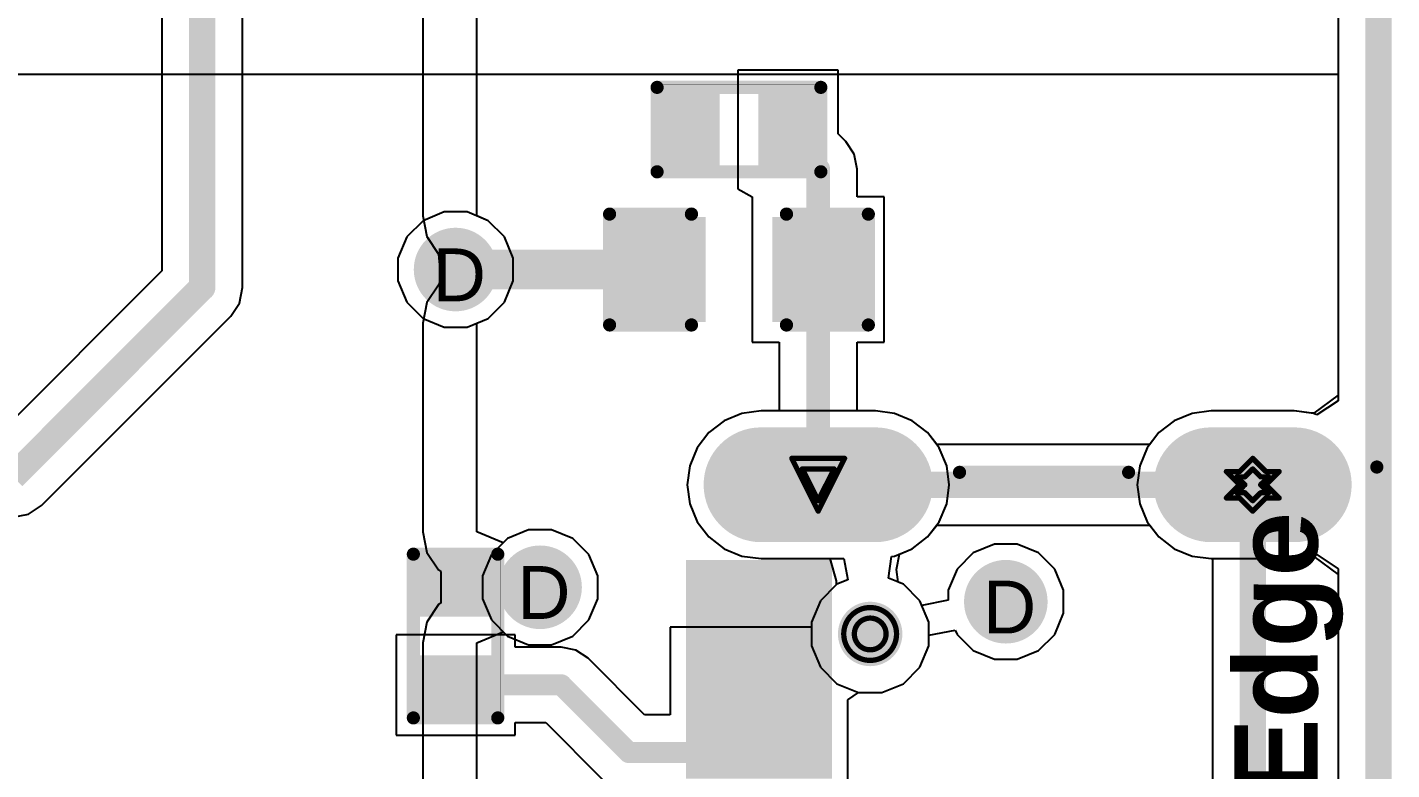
# Model space of a CAD drawing. Header units: inches. Extents: x 0 to 5401, y 0 to 5414.
# Drawn here: x 137 to 150.13, y 80.17 to 87.31 of the extents above; entities that cross this region are included whole.
import ezdxf

# ---------------------------------------------------------------- set-up
doc = ezdxf.new("R2010")
doc.units = ezdxf.units.IN
for name, color, linetype in [('Board Outline', 216, 'Continuous'), ('Bottom Layer', 5, 'Continuous'), ('Bottom Solder', 6, 'Continuous'), ('Drill Drawing', 1, 'Continuous'), ('Layer 1', 16, 'Continuous'), ('Layer 2', 76, 'Continuous'), ('Mechanical 13', 56, 'Continuous'), ('Multi-Layer', 9, 'Continuous'), ('Pad Holes', 156, 'Continuous'), ('Top Layer', 1, 'Continuous'), ('Top Overlay', 2, 'Continuous'), ('Top Paste', 8, 'Continuous'), ('Top Solder', 216, 'Continuous'), ('Via Holes', 16, 'Continuous')]:
    doc.layers.add(name, color=color, linetype=linetype)
doc.styles.add('Arial', font='', dxfattribs={"height": 0.2})
doc.styles.add('Arial_Bold', font='', dxfattribs={"height": 0.2})
doc.styles.get('Arial').set_extended_font_data('Arial')
doc.styles.get('Arial_Bold').set_extended_font_data('Arial', bold=True)

# ---------------------------------------------------------------- blocks, each defined once
blk = doc.blocks.new('R___0402_5')
at = {"layer": 'Top Layer'}
for points in [[(-0.699, -0.318), (-0.699, 0.318), (-0.241, 0.318), (-0.241, -0.318)], [(0.241, -0.318), (0.241, 0.318), (0.699, 0.318), (0.699, -0.318)]]:
    blk.add_hatch(color=1, dxfattribs=at).paths.add_polyline_path(points)
at = {"layer": 'Top Paste'}
for points in [[(-0.699, -0.318), (-0.699, 0.318), (-0.241, 0.318), (-0.241, -0.318)], [(0.241, -0.318), (0.241, 0.318), (0.699, 0.318), (0.699, -0.318)]]:
    blk.add_hatch(color=8, dxfattribs=at).paths.add_polyline_path(points)
at = {"layer": 'Top Solder'}
for points in [[(-0.754, -0.373), (-0.754, 0.373), (-0.186, 0.373), (-0.186, -0.373)], [(0.186, -0.373), (0.186, 0.373), (0.754, 0.373), (0.754, -0.373)]]:
    blk.add_hatch(color=216, dxfattribs=at).paths.add_polyline_path(points)
at = {"layer": 'Top Overlay'}
for points in [[(-0.787, 0.406, 0.127, 0.127, 0), (-0.787, -0.406, 0.127, 0.127, 0)], [(0.787, 0.406, 0.127, 0.127, 0), (-0.787, 0.406, 0.127, 0.127, 0)], [(0.787, 0.406, 0.127, 0.127, 0), (0.787, -0.406, 0.127, 0.127, 0)], [(0.787, -0.406, 0.127, 0.127, 0), (-0.787, -0.406, 0.127, 0.127, 0)], [(0.813, -0.432, 0.00323, 0.00323, 0), (-0.813, -0.432, 0.00323, 0.00323, 0)]]:
    blk.add_lwpolyline(points, format="xyseb", dxfattribs=at)
for points in [[(-0.819, 0.406, 0.0635, 0.0635, 1), (-0.756, 0.406, 0.0635, 0.0635, 1)], [(-0.819, 0.406, 0.0635, 0.0635, 1), (-0.756, 0.406, 0.0635, 0.0635, 1)], [(0.756, 0.406, 0.0635, 0.0635, 1), (0.819, 0.406, 0.0635, 0.0635, 1)], [(0.756, 0.406, 0.0635, 0.0635, 1), (0.819, 0.406, 0.0635, 0.0635, 1)], [(-0.819, -0.406, 0.0635, 0.0635, 1), (-0.756, -0.406, 0.0635, 0.0635, 1)], [(-0.819, -0.406, 0.0635, 0.0635, 1), (-0.756, -0.406, 0.0635, 0.0635, 1)], [(0.756, -0.406, 0.0635, 0.0635, 1), (0.819, -0.406, 0.0635, 0.0635, 1)], [(0.756, -0.406, 0.0635, 0.0635, 1), (0.819, -0.406, 0.0635, 0.0635, 1)], [(-0.814, -0.432, 0.00161, 0.00161, 1), (-0.812, -0.432, 0.00161, 0.00161, 1)], [(0.812, -0.432, 0.00161, 0.00161, 1), (0.814, -0.432, 0.00161, 0.00161, 1)]]:
    blk.add_lwpolyline(points, format="xyseb", close=True, dxfattribs=at)
blk = doc.blocks.new('C___0603_6')
at = {"layer": 'Top Layer'}
for points in [[(-0.381, 0.445), (-0.381, -0.445), (-1.143, -0.445), (-1.143, 0.445)], [(1.143, 0.445), (1.143, -0.445), (0.381, -0.445), (0.381, 0.445)]]:
    blk.add_hatch(color=1, dxfattribs=at).paths.add_polyline_path(points)
at = {"layer": 'Top Paste'}
for points in [[(-0.381, 0.445), (-0.381, -0.445), (-1.143, -0.445), (-1.143, 0.445)], [(1.143, 0.445), (1.143, -0.445), (0.381, -0.445), (0.381, 0.445)]]:
    blk.add_hatch(color=8, dxfattribs=at).paths.add_polyline_path(points)
at = {"layer": 'Top Solder'}
for points in [[(-0.321, 0.504), (-0.321, -0.504), (-1.203, -0.504), (-1.203, 0.504)], [(1.203, 0.504), (1.203, -0.504), (0.321, -0.504), (0.321, 0.504)]]:
    blk.add_hatch(color=216, dxfattribs=at).paths.add_polyline_path(points)
at = {"layer": 'Top Overlay'}
for points in [[(-1.245, -0.533, 0.127, 0.127, 0), (-1.245, 0.533, 0.127, 0.127, 0)], [(-1.245, 0.533, 0.127, 0.127, 0), (-0.457, 0.533, 0.127, 0.127, 0)], [(0.457, 0.533, 0.127, 0.127, 0), (1.245, 0.533, 0.127, 0.127, 0)], [(1.245, -0.533, 0.127, 0.127, 0), (1.245, 0.533, 0.127, 0.127, 0)], [(-1.245, -0.533, 0.127, 0.127, 0), (-0.457, -0.533, 0.127, 0.127, 0)], [(0.457, -0.533, 0.127, 0.127, 0), (1.245, -0.533, 0.127, 0.127, 0)]]:
    blk.add_lwpolyline(points, format="xyseb", dxfattribs=at)
for points in [[(-1.276, 0.533, 0.0635, 0.0635, 1), (-1.213, 0.533, 0.0635, 0.0635, 1)], [(-1.276, 0.533, 0.0635, 0.0635, 1), (-1.213, 0.533, 0.0635, 0.0635, 1)], [(-0.489, 0.533, 0.0635, 0.0635, 1), (-0.425, 0.533, 0.0635, 0.0635, 1)], [(0.425, 0.533, 0.0635, 0.0635, 1), (0.489, 0.533, 0.0635, 0.0635, 1)], [(1.213, 0.533, 0.0635, 0.0635, 1), (1.276, 0.533, 0.0635, 0.0635, 1)], [(1.213, 0.533, 0.0635, 0.0635, 1), (1.276, 0.533, 0.0635, 0.0635, 1)], [(-1.276, -0.533, 0.0635, 0.0635, 1), (-1.213, -0.533, 0.0635, 0.0635, 1)], [(-1.276, -0.533, 0.0635, 0.0635, 1), (-1.213, -0.533, 0.0635, 0.0635, 1)], [(-0.489, -0.533, 0.0635, 0.0635, 1), (-0.425, -0.533, 0.0635, 0.0635, 1)], [(0.425, -0.533, 0.0635, 0.0635, 1), (0.489, -0.533, 0.0635, 0.0635, 1)], [(1.213, -0.533, 0.0635, 0.0635, 1), (1.276, -0.533, 0.0635, 0.0635, 1)], [(1.213, -0.533, 0.0635, 0.0635, 1), (1.276, -0.533, 0.0635, 0.0635, 1)]]:
    blk.add_lwpolyline(points, format="xyseb", close=True, dxfattribs=at)
blk = doc.blocks.new('R___0402_154')
at = {"layer": 'Top Layer'}
for points in [[(-0.699, -0.318), (-0.699, 0.318), (-0.241, 0.318), (-0.241, -0.318)], [(0.241, -0.318), (0.241, 0.318), (0.699, 0.318), (0.699, -0.318)]]:
    blk.add_hatch(color=1, dxfattribs=at).paths.add_polyline_path(points)
at = {"layer": 'Top Paste'}
for points in [[(-0.699, -0.318), (-0.699, 0.318), (-0.241, 0.318), (-0.241, -0.318)], [(0.241, -0.318), (0.241, 0.318), (0.699, 0.318), (0.699, -0.318)]]:
    blk.add_hatch(color=8, dxfattribs=at).paths.add_polyline_path(points)
at = {"layer": 'Top Solder'}
for points in [[(-0.754, -0.373), (-0.754, 0.373), (-0.186, 0.373), (-0.186, -0.373)], [(0.186, -0.373), (0.186, 0.373), (0.754, 0.373), (0.754, -0.373)]]:
    blk.add_hatch(color=216, dxfattribs=at).paths.add_polyline_path(points)
at = {"layer": 'Top Overlay'}
for points in [[(-0.787, 0.406, 0.127, 0.127, 0), (-0.787, -0.406, 0.127, 0.127, 0)], [(-0.787, 0.406, 0.127, 0.127, 0), (0.787, 0.406, 0.127, 0.127, 0)], [(0.787, 0.406, 0.127, 0.127, 0), (0.787, -0.406, 0.127, 0.127, 0)], [(-0.787, -0.406, 0.127, 0.127, 0), (0.787, -0.406, 0.127, 0.127, 0)], [(-0.813, -0.432, 0.00323, 0.00323, 0), (0.813, -0.432, 0.00323, 0.00323, 0)]]:
    blk.add_lwpolyline(points, format="xyseb", dxfattribs=at)
for points in [[(-0.819, 0.406, 0.0635, 0.0635, 1), (-0.756, 0.406, 0.0635, 0.0635, 1)], [(-0.819, 0.406, 0.0635, 0.0635, 1), (-0.756, 0.406, 0.0635, 0.0635, 1)], [(0.756, 0.406, 0.0635, 0.0635, 1), (0.819, 0.406, 0.0635, 0.0635, 1)], [(0.756, 0.406, 0.0635, 0.0635, 1), (0.819, 0.406, 0.0635, 0.0635, 1)], [(-0.819, -0.406, 0.0635, 0.0635, 1), (-0.756, -0.406, 0.0635, 0.0635, 1)], [(-0.819, -0.406, 0.0635, 0.0635, 1), (-0.756, -0.406, 0.0635, 0.0635, 1)], [(0.756, -0.406, 0.0635, 0.0635, 1), (0.819, -0.406, 0.0635, 0.0635, 1)], [(0.756, -0.406, 0.0635, 0.0635, 1), (0.819, -0.406, 0.0635, 0.0635, 1)], [(-0.814, -0.432, 0.00161, 0.00161, 1), (-0.812, -0.432, 0.00161, 0.00161, 1)], [(0.812, -0.432, 0.00161, 0.00161, 1), (0.814, -0.432, 0.00161, 0.00161, 1)]]:
    blk.add_lwpolyline(points, format="xyseb", close=True, dxfattribs=at)
blk = doc.blocks.new('TYPE_C_31_M_12__197')
at = {"layer": 'Bottom Layer'}
h = blk.add_hatch(color=5, dxfattribs=at)
edge = h.paths.add_edge_path()
edge.add_arc((4.325, 1.255), 0.45, 180, 360)
edge.add_line((4.775, 1.255), (4.775, 2.355))
edge.add_arc((4.325, 2.355), 0.45, 0, 180)
edge.add_line((3.875, 2.355), (3.875, 1.255))
h = blk.add_hatch(color=5, dxfattribs=at)
edge = h.paths.add_edge_path()
edge.add_arc((4.325, -2.775), 0.45, 180, 360)
edge.add_line((4.775, -2.775), (4.775, -1.975))
edge.add_arc((4.325, -1.975), 0.45, 0, 180)
edge.add_line((3.875, -1.975), (3.875, -2.775))
at = {"layer": 'Bottom Solder'}
h = blk.add_hatch(color=6, dxfattribs=at)
edge = h.paths.add_edge_path()
edge.add_arc((4.325, 1.255), 0.552, 180, 360)
edge.add_line((4.877, 1.255), (4.877, 2.355))
edge.add_arc((4.325, 2.355), 0.552, 0, 180)
edge.add_line((3.773, 2.355), (3.773, 1.255))
h = blk.add_hatch(color=6, dxfattribs=at)
edge = h.paths.add_edge_path()
edge.add_arc((2.89, 1.305), 0.102, 0, 360)
h = blk.add_hatch(color=6, dxfattribs=at)
edge = h.paths.add_edge_path()
edge.add_arc((4.325, -2.775), 0.552, 180, 360)
edge.add_line((4.877, -2.775), (4.877, -1.975))
edge.add_arc((4.325, -1.975), 0.552, 0, 180)
edge.add_line((3.773, -1.975), (3.773, -2.775))
at = {"layer": 'Layer 1'}
h = blk.add_hatch(color=16, dxfattribs=at)
edge = h.paths.add_edge_path()
edge.add_arc((4.325, 1.255), 0.45, 180, 360)
edge.add_line((4.775, 1.255), (4.775, 2.355))
edge.add_arc((4.325, 2.355), 0.45, 0, 180)
edge.add_line((3.875, 2.355), (3.875, 1.255))
h = blk.add_hatch(color=16, dxfattribs=at)
edge = h.paths.add_edge_path()
edge.add_arc((4.325, -2.775), 0.45, 180, 360)
edge.add_line((4.775, -2.775), (4.775, -1.975))
edge.add_arc((4.325, -1.975), 0.45, 0, 180)
edge.add_line((3.875, -1.975), (3.875, -2.775))
at = {"layer": 'Layer 2'}
h = blk.add_hatch(color=76, dxfattribs=at)
edge = h.paths.add_edge_path()
edge.add_arc((4.325, 1.255), 0.45, 180, 360)
edge.add_line((4.775, 1.255), (4.775, 2.355))
edge.add_arc((4.325, 2.355), 0.45, 0, 180)
edge.add_line((3.875, 2.355), (3.875, 1.255))
h = blk.add_hatch(color=76, dxfattribs=at)
edge = h.paths.add_edge_path()
edge.add_arc((4.325, -2.775), 0.45, 180, 360)
edge.add_line((4.775, -2.775), (4.775, -1.975))
edge.add_arc((4.325, -1.975), 0.45, 0, 180)
edge.add_line((3.875, -1.975), (3.875, -2.775))
at = {"layer": 'Multi-Layer'}
h = blk.add_hatch(color=9, dxfattribs=at)
edge = h.paths.add_edge_path()
edge.add_arc((4.325, 1.255), 0.45, 180, 360)
edge.add_line((4.775, 1.255), (4.775, 2.355))
edge.add_arc((4.325, 2.355), 0.45, 0, 180)
edge.add_line((3.875, 2.355), (3.875, 1.255))
h = blk.add_hatch(color=9, dxfattribs=at)
edge = h.paths.add_edge_path()
edge.add_arc((4.325, -2.775), 0.45, 180, 360)
edge.add_line((4.775, -2.775), (4.775, -1.975))
edge.add_arc((4.325, -1.975), 0.45, 0, 180)
edge.add_line((3.875, -1.975), (3.875, -2.775))
at = {"layer": 'Pad Holes'}
h = blk.add_hatch(color=7, dxfattribs=at)
edge = h.paths.add_edge_path()
edge.add_arc((4.325, 1.255), 0.3, 180, 360)
edge.add_line((4.625, 1.255), (4.625, 2.355))
edge.add_arc((4.325, 2.355), 0.3, 0, 180)
edge.add_line((4.025, 2.355), (4.025, 1.255))
h = blk.add_hatch(color=7, dxfattribs=at)
edge = h.paths.add_edge_path()
edge.add_arc((2.89, 1.305), 0.31, 0, 360)
h = blk.add_hatch(color=7, dxfattribs=at)
edge = h.paths.add_edge_path()
edge.add_arc((4.325, -2.775), 0.3, 180, 360)
edge.add_line((4.625, -2.775), (4.625, -1.975))
edge.add_arc((4.325, -1.975), 0.3, 0, 180)
edge.add_line((4.025, -1.975), (4.025, -2.775))
at = {"layer": 'Top Layer'}
for points in [[(1.9, 1.775), (1.6, 1.775), (1.6, 2.975), (1.9, 2.975)], [(2.7, 1.775), (2.1, 1.775), (2.1, 2.975), (2.7, 2.975)], [(2.9, 2.975), (3.5, 2.975), (3.5, 1.775), (2.9, 1.775)]]:
    blk.add_hatch(color=1, dxfattribs=at).paths.add_polyline_path(points)
h = blk.add_hatch(color=1, dxfattribs=at)
edge = h.paths.add_edge_path()
edge.add_arc((4.325, 1.255), 0.45, 180, 360)
edge.add_line((4.775, 1.255), (4.775, 2.355))
edge.add_arc((4.325, 2.355), 0.45, 0, 180)
edge.add_line((3.875, 2.355), (3.875, 1.255))
h = blk.add_hatch(color=1, dxfattribs=at)
edge = h.paths.add_edge_path()
edge.add_arc((4.325, -2.775), 0.45, 180, 360)
edge.add_line((4.775, -2.775), (4.775, -1.975))
edge.add_arc((4.325, -1.975), 0.45, 0, 180)
edge.add_line((3.875, -1.975), (3.875, -2.775))
at = {"layer": 'Top Paste'}
for points in [[(1.9, 1.775), (1.6, 1.775), (1.6, 2.975), (1.9, 2.975)], [(2.7, 1.775), (2.1, 1.775), (2.1, 2.975), (2.7, 2.975)], [(2.9, 2.975), (3.5, 2.975), (3.5, 1.775), (2.9, 1.775)]]:
    blk.add_hatch(color=8, dxfattribs=at).paths.add_polyline_path(points)
at = {"layer": 'Top Solder'}
for points in [[(2.002, 1.673), (1.498, 1.673), (1.498, 3.077), (2.002, 3.077)], [(2.802, 1.673), (1.998, 1.673), (1.998, 3.077), (2.802, 3.077)], [(2.798, 3.077), (3.602, 3.077), (3.602, 1.673), (2.798, 1.673)]]:
    blk.add_hatch(color=216, dxfattribs=at).paths.add_polyline_path(points)
h = blk.add_hatch(color=216, dxfattribs=at)
edge = h.paths.add_edge_path()
edge.add_arc((4.325, 1.255), 0.552, 180, 360)
edge.add_line((4.877, 1.255), (4.877, 2.355))
edge.add_arc((4.325, 2.355), 0.552, 0, 180)
edge.add_line((3.773, 2.355), (3.773, 1.255))
h = blk.add_hatch(color=216, dxfattribs=at)
edge = h.paths.add_edge_path()
edge.add_arc((2.89, 1.305), 0.102, 0, 360)
h = blk.add_hatch(color=216, dxfattribs=at)
edge = h.paths.add_edge_path()
edge.add_arc((4.325, -2.775), 0.552, 180, 360)
edge.add_line((4.877, -2.775), (4.877, -1.975))
edge.add_arc((4.325, -1.975), 0.552, 0, 180)
edge.add_line((3.773, -1.975), (3.773, -2.775))
at = {"layer": 'Top Overlay'}
for points in [[(4.445, 0.445, 0.127, 0.127, 0), (4.445, -1.181, 0.127, 0.127, 0)], [(-4.495, -3.569, 0.127, 0.127, 0), (4.495, -3.569, 0.127, 0.127, 0)]]:
    blk.add_lwpolyline(points, format="xyseb", dxfattribs=at)
for points in [[(4.413, 0.445, 0.0635, 0.0635, 1), (4.476, 0.445, 0.0635, 0.0635, 1)], [(4.413, -1.181, 0.0635, 0.0635, 1), (4.476, -1.181, 0.0635, 0.0635, 1)], [(4.464, -3.569, 0.0635, 0.0635, 1), (4.527, -3.569, 0.0635, 0.0635, 1)]]:
    blk.add_lwpolyline(points, format="xyseb", close=True, dxfattribs=at)
at = {"layer": 'Mechanical 13', "style": 'Arial_Bold'}
blk.add_text('PCB Edge', height=0.8, dxfattribs=at).set_placement((-1.338, -2.999))

msp = doc.modelspace()

# ---------------------------------------------------------------- hatches: boundary and pattern name
at = {"layer": 'Bottom Layer'}
h = msp.add_hatch(color=5, dxfattribs=at)
edge = h.paths.add_edge_path()
edge.add_arc((141.122, 84.982), 0.3, 0, 360)
h = msp.add_hatch(color=5, dxfattribs=at)
edge = h.paths.add_edge_path()
edge.add_arc((141.935, 81.926), 0.3, 0, 360)
h = msp.add_hatch(color=5, dxfattribs=at)
edge = h.paths.add_edge_path()
edge.add_arc((146.415, 81.787), 0.3, 0, 360)
at = {"layer": 'Bottom Solder'}
h = msp.add_hatch(color=6, dxfattribs=at)
edge = h.paths.add_edge_path()
edge.add_arc((141.122, 84.982), 0.402, 0, 360)
h = msp.add_hatch(color=6, dxfattribs=at)
edge = h.paths.add_edge_path()
edge.add_arc((141.935, 81.926), 0.402, 0, 360)
h = msp.add_hatch(color=6, dxfattribs=at)
edge = h.paths.add_edge_path()
edge.add_arc((146.415, 81.787), 0.402, 0, 360)
at = {"layer": 'Layer 1'}
h = msp.add_hatch(color=16, dxfattribs=at)
edge = h.paths.add_edge_path()
edge.add_arc((141.122, 84.982), 0.3, 0, 360)
h = msp.add_hatch(color=16, dxfattribs=at)
edge = h.paths.add_edge_path()
edge.add_arc((141.935, 81.926), 0.3, 0, 360)
h = msp.add_hatch(color=16, dxfattribs=at)
edge = h.paths.add_edge_path()
edge.add_arc((146.415, 81.787), 0.3, 0, 360)
at = {"layer": 'Layer 2'}
h = msp.add_hatch(color=76, dxfattribs=at)
edge = h.paths.add_edge_path()
edge.add_arc((141.122, 84.982), 0.3, 0, 360)
h = msp.add_hatch(color=76, dxfattribs=at)
edge = h.paths.add_edge_path()
edge.add_arc((141.935, 81.926), 0.3, 0, 360)
h = msp.add_hatch(color=76, dxfattribs=at)
edge = h.paths.add_edge_path()
edge.add_arc((146.415, 81.787), 0.3, 0, 360)
at = {"layer": 'Top Layer'}
h = msp.add_hatch(color=1, dxfattribs=at)
edge = h.paths.add_edge_path()
edge.add_arc((141.122, 84.982), 0.3, 0, 360)
h = msp.add_hatch(color=1, dxfattribs=at)
edge = h.paths.add_edge_path()
edge.add_arc((141.935, 81.926), 0.3, 0, 360)
h = msp.add_hatch(color=1, dxfattribs=at)
edge = h.paths.add_edge_path()
edge.add_arc((146.415, 81.787), 0.3, 0, 360)
at = {"layer": 'Top Solder'}
h = msp.add_hatch(color=216, dxfattribs=at)
edge = h.paths.add_edge_path()
edge.add_arc((141.122, 84.982), 0.402, 0, 360)
h = msp.add_hatch(color=216, dxfattribs=at)
edge = h.paths.add_edge_path()
edge.add_arc((141.935, 81.926), 0.402, 0, 360)
h = msp.add_hatch(color=216, dxfattribs=at)
edge = h.paths.add_edge_path()
edge.add_arc((146.415, 81.787), 0.402, 0, 360)
at = {"layer": 'Via Holes'}
h = msp.add_hatch(color=7, dxfattribs=at)
edge = h.paths.add_edge_path()
edge.add_arc((141.122, 84.982), 0.15, 0, 360)
h = msp.add_hatch(color=7, dxfattribs=at)
edge = h.paths.add_edge_path()
edge.add_arc((141.935, 81.926), 0.15, 0, 360)
h = msp.add_hatch(color=7, dxfattribs=at)
edge = h.paths.add_edge_path()
edge.add_arc((146.415, 81.787), 0.15, 0, 360)

# ---------------------------------------------------------------- linework, layer by layer
at = {"layer": 'Board Outline'}
msp.add_lwpolyline([(150, 0, 0.254, 0.254, 0), (150, 117, 0.254, 0.254, 0)], format="xyseb", dxfattribs=at)
at = {"layer": 'Bottom Layer'}
for p, q in [((149.612, 112.477), (149.612, 83.719)), ((144.06, 83.622), (143.876, 83.597)), ((145.16, 83.622), (144.06, 83.622)), ((145.344, 83.597), (145.16, 83.622)), ((148.39, 83.622), (148.206, 83.597)), ((149.19, 83.622), (148.39, 83.622)), ((149.374, 83.597), (149.19, 83.622)), ((149.612, 83.719), (149.408, 83.583)), ((143.705, 83.527), (143.558, 83.414)), ((143.876, 83.597), (143.705, 83.527)), ((145.515, 83.527), (145.344, 83.597)), ((145.662, 83.414), (145.515, 83.527)), ((148.035, 83.527), (147.888, 83.414)), ((148.206, 83.597), (148.035, 83.527)), ((149.408, 83.583), (149.374, 83.597)), ((143.558, 83.414), (143.445, 83.267)), ((145.75, 83.3), (145.662, 83.414)), ((147.888, 83.414), (147.801, 83.3)), ((143.445, 83.267), (143.374, 83.095)), ((147.801, 83.3), (145.75, 83.3)), ((143.374, 83.095), (143.35, 82.912)), ((143.35, 82.912), (143.374, 82.728)), ((143.374, 82.728), (143.445, 82.557)), ((143.445, 82.557), (143.558, 82.41)), ((145.662, 82.41), (145.75, 82.523)), ((145.75, 82.523), (147.801, 82.523)), ((147.801, 82.523), (147.888, 82.41)), ((143.558, 82.41), (143.705, 82.297)), ((143.705, 82.297), (143.876, 82.226)), ((145.344, 82.226), (145.515, 82.297)), ((145.515, 82.297), (145.662, 82.41)), ((147.888, 82.41), (148.035, 82.297)), ((148.035, 82.297), (148.206, 82.226)), ((143.876, 82.226), (144.06, 82.202)), ((144.06, 82.202), (144.856, 82.202)), ((144.856, 82.202), (144.896, 81.998)), ((145.288, 82.013), (145.316, 82.222)), ((145.316, 82.222), (145.344, 82.226)), ((148.206, 82.226), (148.39, 82.202)), ((148.39, 82.202), (148.402, 82.202)), ((148.402, 82.202), (148.402, 74.972)), ((144.791, 81.955), (144.632, 81.796)), ((144.896, 81.998), (144.791, 81.955)), ((145.43, 81.955), (145.288, 82.013)), ((145.588, 81.796), (145.43, 81.955)), ((144.632, 81.796), (144.546, 81.589)), ((145.674, 81.589), (145.588, 81.796)), ((144.546, 81.589), (144.546, 81.364)), ((145.674, 81.364), (145.674, 81.589)), ((144.546, 81.364), (144.632, 81.157)), ((145.588, 81.157), (145.674, 81.364)), ((144.632, 81.157), (144.791, 80.998)), ((145.43, 80.998), (145.588, 81.157)), ((144.791, 80.998), (144.998, 80.913)), ((145.222, 80.913), (145.43, 80.998)), ((144.998, 80.913), (145.222, 80.913))]:
    msp.add_line(p, q, dxfattribs=at)
for points in [[(144.61, 82.912, 0.254, 0.254, 0), (148.79, 82.912, 0.254, 0.254, 0)], [(148.79, 74.262, 0.254, 0.254, 0), (148.79, 82.912, 0.254, 0.254, 0)]]:
    msp.add_lwpolyline(points, format="xyseb", dxfattribs=at)
for points in [[(144.547, 82.912, 0.127, 0.127, 1), (144.674, 82.912, 0.127, 0.127, 1)], [(148.727, 82.912, 0.127, 0.127, 1), (148.854, 82.912, 0.127, 0.127, 1)], [(148.727, 82.912, 0.127, 0.127, 1), (148.854, 82.912, 0.127, 0.127, 1)]]:
    msp.add_lwpolyline(points, format="xyseb", close=True, dxfattribs=at)
at = {"layer": 'Drill Drawing'}
for points in [[(144.356, 83.166, 0.0508, 0.0508, 0), (144.864, 83.166, 0.0508, 0.0508, 0)], [(144.356, 83.166, 0.0508, 0.0508, 0), (144.61, 82.658, 0.0508, 0.0508, 0)], [(144.458, 83.064, 0.0508, 0.0508, 0), (144.763, 83.064, 0.0508, 0.0508, 0)], [(144.458, 83.064, 0.0508, 0.0508, 0), (144.61, 82.759, 0.0508, 0.0508, 0)], [(144.61, 82.658, 0.0508, 0.0508, 0), (144.864, 83.166, 0.0508, 0.0508, 0)], [(144.61, 82.759, 0.0508, 0.0508, 0), (144.763, 83.064, 0.0508, 0.0508, 0)], [(148.663, 83.039, 0.0508, 0.0508, 0), (148.79, 83.166, 0.0508, 0.0508, 0)], [(148.714, 82.988, 0.0508, 0.0508, 0), (148.79, 83.064, 0.0508, 0.0508, 0)], [(148.79, 83.166, 0.0508, 0.0508, 0), (148.917, 83.039, 0.0508, 0.0508, 0)], [(148.79, 83.064, 0.0508, 0.0508, 0), (148.866, 82.988, 0.0508, 0.0508, 0)], [(148.536, 83.039, 0.0508, 0.0508, 0), (148.663, 82.912, 0.0508, 0.0508, 0)], [(148.536, 83.039, 0.0508, 0.0508, 0), (148.663, 83.039, 0.0508, 0.0508, 0)], [(148.638, 82.988, 0.0508, 0.0508, 0), (148.714, 82.912, 0.0508, 0.0508, 0)], [(148.638, 82.988, 0.0508, 0.0508, 0), (148.714, 82.988, 0.0508, 0.0508, 0)], [(148.866, 82.988, 0.0508, 0.0508, 0), (148.943, 82.988, 0.0508, 0.0508, 0)], [(148.866, 82.912, 0.0508, 0.0508, 0), (148.943, 82.988, 0.0508, 0.0508, 0)], [(148.917, 83.039, 0.0508, 0.0508, 0), (149.044, 83.039, 0.0508, 0.0508, 0)], [(148.917, 82.912, 0.0508, 0.0508, 0), (149.044, 83.039, 0.0508, 0.0508, 0)], [(148.536, 82.785, 0.0508, 0.0508, 0), (148.663, 82.912, 0.0508, 0.0508, 0)], [(148.638, 82.835, 0.0508, 0.0508, 0), (148.714, 82.912, 0.0508, 0.0508, 0)], [(148.638, 82.835, 0.0508, 0.0508, 0), (148.714, 82.835, 0.0508, 0.0508, 0)], [(148.714, 82.835, 0.0508, 0.0508, 0), (148.79, 82.759, 0.0508, 0.0508, 0)], [(148.79, 82.759, 0.0508, 0.0508, 0), (148.866, 82.835, 0.0508, 0.0508, 0)], [(148.866, 82.912, 0.0508, 0.0508, 0), (148.943, 82.835, 0.0508, 0.0508, 0)], [(148.866, 82.835, 0.0508, 0.0508, 0), (148.943, 82.835, 0.0508, 0.0508, 0)], [(148.917, 82.912, 0.0508, 0.0508, 0), (149.044, 82.785, 0.0508, 0.0508, 0)], [(148.536, 82.785, 0.0508, 0.0508, 0), (148.663, 82.785, 0.0508, 0.0508, 0)], [(148.663, 82.785, 0.0508, 0.0508, 0), (148.79, 82.658, 0.0508, 0.0508, 0)], [(148.79, 82.658, 0.0508, 0.0508, 0), (148.917, 82.785, 0.0508, 0.0508, 0)], [(148.917, 82.785, 0.0508, 0.0508, 0), (149.044, 82.785, 0.0508, 0.0508, 0)]]:
    msp.add_lwpolyline(points, format="xyseb", dxfattribs=at)
for points in [[(144.344, 83.166, 0.0254, 0.0254, 1), (144.369, 83.166, 0.0254, 0.0254, 1)], [(144.344, 83.166, 0.0254, 0.0254, 1), (144.369, 83.166, 0.0254, 0.0254, 1)], [(144.445, 83.064, 0.0254, 0.0254, 1), (144.471, 83.064, 0.0254, 0.0254, 1)], [(144.445, 83.064, 0.0254, 0.0254, 1), (144.471, 83.064, 0.0254, 0.0254, 1)], [(144.75, 83.064, 0.0254, 0.0254, 1), (144.775, 83.064, 0.0254, 0.0254, 1)], [(144.75, 83.064, 0.0254, 0.0254, 1), (144.775, 83.064, 0.0254, 0.0254, 1)], [(144.852, 83.166, 0.0254, 0.0254, 1), (144.877, 83.166, 0.0254, 0.0254, 1)], [(144.852, 83.166, 0.0254, 0.0254, 1), (144.877, 83.166, 0.0254, 0.0254, 1)], [(148.778, 83.166, 0.0254, 0.0254, 1), (148.803, 83.166, 0.0254, 0.0254, 1)], [(148.778, 83.166, 0.0254, 0.0254, 1), (148.803, 83.166, 0.0254, 0.0254, 1)], [(148.778, 83.064, 0.0254, 0.0254, 1), (148.803, 83.064, 0.0254, 0.0254, 1)], [(148.778, 83.064, 0.0254, 0.0254, 1), (148.803, 83.064, 0.0254, 0.0254, 1)], [(148.524, 83.039, 0.0254, 0.0254, 1), (148.549, 83.039, 0.0254, 0.0254, 1)], [(148.524, 83.039, 0.0254, 0.0254, 1), (148.549, 83.039, 0.0254, 0.0254, 1)], [(148.625, 82.988, 0.0254, 0.0254, 1), (148.651, 82.988, 0.0254, 0.0254, 1)], [(148.625, 82.988, 0.0254, 0.0254, 1), (148.651, 82.988, 0.0254, 0.0254, 1)], [(148.651, 83.039, 0.0254, 0.0254, 1), (148.676, 83.039, 0.0254, 0.0254, 1)], [(148.651, 83.039, 0.0254, 0.0254, 1), (148.676, 83.039, 0.0254, 0.0254, 1)], [(148.701, 82.988, 0.0254, 0.0254, 1), (148.727, 82.988, 0.0254, 0.0254, 1)], [(148.701, 82.988, 0.0254, 0.0254, 1), (148.727, 82.988, 0.0254, 0.0254, 1)], [(148.854, 82.988, 0.0254, 0.0254, 1), (148.879, 82.988, 0.0254, 0.0254, 1)], [(148.854, 82.988, 0.0254, 0.0254, 1), (148.879, 82.988, 0.0254, 0.0254, 1)], [(148.905, 83.039, 0.0254, 0.0254, 1), (148.93, 83.039, 0.0254, 0.0254, 1)], [(148.905, 83.039, 0.0254, 0.0254, 1), (148.93, 83.039, 0.0254, 0.0254, 1)], [(148.93, 82.988, 0.0254, 0.0254, 1), (148.955, 82.988, 0.0254, 0.0254, 1)], [(148.93, 82.988, 0.0254, 0.0254, 1), (148.955, 82.988, 0.0254, 0.0254, 1)], [(149.032, 83.039, 0.0254, 0.0254, 1), (149.057, 83.039, 0.0254, 0.0254, 1)], [(149.032, 83.039, 0.0254, 0.0254, 1), (149.057, 83.039, 0.0254, 0.0254, 1)], [(148.625, 82.835, 0.0254, 0.0254, 1), (148.651, 82.835, 0.0254, 0.0254, 1)], [(148.625, 82.835, 0.0254, 0.0254, 1), (148.651, 82.835, 0.0254, 0.0254, 1)], [(148.651, 82.912, 0.0254, 0.0254, 1), (148.676, 82.912, 0.0254, 0.0254, 1)], [(148.651, 82.912, 0.0254, 0.0254, 1), (148.676, 82.912, 0.0254, 0.0254, 1)], [(148.701, 82.912, 0.0254, 0.0254, 1), (148.727, 82.912, 0.0254, 0.0254, 1)], [(148.701, 82.912, 0.0254, 0.0254, 1), (148.727, 82.912, 0.0254, 0.0254, 1)], [(148.701, 82.835, 0.0254, 0.0254, 1), (148.727, 82.835, 0.0254, 0.0254, 1)], [(148.701, 82.835, 0.0254, 0.0254, 1), (148.727, 82.835, 0.0254, 0.0254, 1)], [(148.854, 82.912, 0.0254, 0.0254, 1), (148.879, 82.912, 0.0254, 0.0254, 1)], [(148.854, 82.912, 0.0254, 0.0254, 1), (148.879, 82.912, 0.0254, 0.0254, 1)], [(148.854, 82.835, 0.0254, 0.0254, 1), (148.879, 82.835, 0.0254, 0.0254, 1)], [(148.854, 82.835, 0.0254, 0.0254, 1), (148.879, 82.835, 0.0254, 0.0254, 1)], [(148.905, 82.912, 0.0254, 0.0254, 1), (148.93, 82.912, 0.0254, 0.0254, 1)], [(148.905, 82.912, 0.0254, 0.0254, 1), (148.93, 82.912, 0.0254, 0.0254, 1)], [(148.93, 82.835, 0.0254, 0.0254, 1), (148.955, 82.835, 0.0254, 0.0254, 1)], [(148.93, 82.835, 0.0254, 0.0254, 1), (148.955, 82.835, 0.0254, 0.0254, 1)], [(144.598, 82.759, 0.0254, 0.0254, 1), (144.623, 82.759, 0.0254, 0.0254, 1)], [(144.598, 82.759, 0.0254, 0.0254, 1), (144.623, 82.759, 0.0254, 0.0254, 1)], [(148.524, 82.785, 0.0254, 0.0254, 1), (148.549, 82.785, 0.0254, 0.0254, 1)], [(148.524, 82.785, 0.0254, 0.0254, 1), (148.549, 82.785, 0.0254, 0.0254, 1)], [(148.651, 82.785, 0.0254, 0.0254, 1), (148.676, 82.785, 0.0254, 0.0254, 1)], [(148.651, 82.785, 0.0254, 0.0254, 1), (148.676, 82.785, 0.0254, 0.0254, 1)], [(148.778, 82.759, 0.0254, 0.0254, 1), (148.803, 82.759, 0.0254, 0.0254, 1)], [(148.778, 82.759, 0.0254, 0.0254, 1), (148.803, 82.759, 0.0254, 0.0254, 1)], [(148.905, 82.785, 0.0254, 0.0254, 1), (148.93, 82.785, 0.0254, 0.0254, 1)], [(148.905, 82.785, 0.0254, 0.0254, 1), (148.93, 82.785, 0.0254, 0.0254, 1)], [(149.032, 82.785, 0.0254, 0.0254, 1), (149.057, 82.785, 0.0254, 0.0254, 1)], [(149.032, 82.785, 0.0254, 0.0254, 1), (149.057, 82.785, 0.0254, 0.0254, 1)], [(144.598, 82.658, 0.0254, 0.0254, 1), (144.623, 82.658, 0.0254, 0.0254, 1)], [(144.598, 82.658, 0.0254, 0.0254, 1), (144.623, 82.658, 0.0254, 0.0254, 1)], [(148.778, 82.658, 0.0254, 0.0254, 1), (148.803, 82.658, 0.0254, 0.0254, 1)], [(148.778, 82.658, 0.0254, 0.0254, 1), (148.803, 82.658, 0.0254, 0.0254, 1)], [(145.364, 81.477, 0.0508, 0.0508, 1), (144.856, 81.477, 0.0508, 0.0508, 1)], [(145.263, 81.477, 0.0508, 0.0508, 1), (144.958, 81.477, 0.0508, 0.0508, 1)], [(144.844, 81.477, 0.0254, 0.0254, 1), (144.869, 81.477, 0.0254, 0.0254, 1)], [(144.945, 81.477, 0.0254, 0.0254, 1), (144.971, 81.477, 0.0254, 0.0254, 1)], [(145.25, 81.477, 0.0254, 0.0254, 1), (145.275, 81.477, 0.0254, 0.0254, 1)], [(145.352, 81.477, 0.0254, 0.0254, 1), (145.377, 81.477, 0.0254, 0.0254, 1)]]:
    msp.add_lwpolyline(points, format="xyseb", close=True, dxfattribs=at)
at = {"layer": 'Layer 1'}
for p, q in [((149.612, 112.39), (149.612, 83.774)), ((140.808, 97.989), (140.808, 85.497)), ((141.326, 85.497), (141.326, 97.989)), ((140.808, 85.497), (140.808, 85.497)), ((140.808, 85.497), (140.847, 85.299)), ((141.436, 85.451), (141.326, 85.497)), ((141.592, 85.296), (141.436, 85.451)), ((140.847, 85.299), (140.959, 85.131)), ((141.676, 85.092), (141.592, 85.296)), ((140.959, 85.131), (140.979, 84.89)), ((141.676, 84.872), (141.676, 85.092)), ((140.959, 84.833), (140.847, 84.665)), ((140.979, 84.89), (140.959, 84.833)), ((141.592, 84.668), (141.676, 84.872)), ((140.847, 84.665), (140.808, 84.466)), ((141.436, 84.512), (141.592, 84.668)), ((140.808, 84.466), (140.808, 82.459)), ((141.326, 84.466), (141.436, 84.512)), ((141.326, 82.459), (141.326, 84.466)), ((149.612, 83.774), (149.379, 83.601)), ((144.06, 83.622), (143.876, 83.597)), ((145.16, 83.622), (144.06, 83.622)), ((145.344, 83.597), (145.16, 83.622)), ((148.39, 83.622), (148.206, 83.597)), ((149.19, 83.622), (148.39, 83.622)), ((149.358, 83.6), (149.19, 83.622)), ((143.705, 83.527), (143.558, 83.414)), ((143.876, 83.597), (143.705, 83.527)), ((145.515, 83.527), (145.344, 83.597)), ((145.662, 83.414), (145.515, 83.527)), ((148.035, 83.527), (147.888, 83.414)), ((148.206, 83.597), (148.035, 83.527)), ((149.379, 83.601), (149.358, 83.6)), ((143.558, 83.414), (143.445, 83.267)), ((145.775, 83.267), (145.662, 83.414)), ((147.888, 83.414), (147.775, 83.267)), ((143.445, 83.267), (143.374, 83.095)), ((145.846, 83.095), (145.775, 83.267)), ((147.775, 83.267), (147.704, 83.095)), ((143.374, 83.095), (143.35, 82.912)), ((145.87, 82.912), (145.846, 83.095)), ((147.704, 83.095), (147.68, 82.912)), ((143.35, 82.912), (143.374, 82.728)), ((145.846, 82.728), (145.87, 82.912)), ((147.68, 82.912), (147.704, 82.728)), ((143.374, 82.728), (143.445, 82.557)), ((145.775, 82.557), (145.846, 82.728)), ((147.704, 82.728), (147.775, 82.557)), ((143.445, 82.557), (143.558, 82.41)), ((145.662, 82.41), (145.775, 82.557)), ((147.775, 82.557), (147.888, 82.41)), ((140.808, 82.459), (140.847, 82.261)), ((141.58, 82.354), (141.326, 82.459)), ((141.825, 82.48), (141.621, 82.396)), ((142.045, 82.48), (141.825, 82.48)), ((142.249, 82.396), (142.045, 82.48)), ((141.621, 82.396), (141.58, 82.354)), ((142.405, 82.24), (142.249, 82.396)), ((143.558, 82.41), (143.705, 82.297)), ((143.705, 82.297), (143.876, 82.226)), ((145.392, 82.245), (145.515, 82.297)), ((145.515, 82.297), (145.662, 82.41)), ((146.305, 82.341), (146.101, 82.256)), ((146.525, 82.341), (146.305, 82.341)), ((146.729, 82.256), (146.525, 82.341)), ((147.888, 82.41), (148.035, 82.297)), ((148.035, 82.297), (148.206, 82.226)), ((140.847, 82.261), (140.959, 82.093)), ((142.489, 82.037), (142.405, 82.24)), ((143.876, 82.226), (144.06, 82.202)), ((144.06, 82.202), (144.723, 82.202)), ((144.723, 82.202), (144.782, 81.987)), ((145.363, 82.096), (145.392, 82.245)), ((146.101, 82.256), (145.946, 82.1)), ((146.885, 82.1), (146.729, 82.256)), ((148.206, 82.226), (148.39, 82.202)), ((148.39, 82.202), (149.19, 82.202)), ((149.19, 82.202), (149.358, 82.224)), ((149.358, 82.224), (149.379, 82.222)), ((149.379, 82.222), (149.612, 82.049)), ((140.959, 82.093), (140.98, 82.079)), ((140.98, 82.079), (140.98, 81.774)), ((142.489, 81.816), (142.489, 82.037)), ((145.38, 81.975), (145.363, 82.096)), ((145.946, 82.1), (145.861, 81.897)), ((146.969, 81.897), (146.885, 82.1)), ((149.612, 82.049), (149.612, 75.124)), ((144.784, 81.948), (144.632, 81.796)), ((144.782, 81.987), (144.784, 81.948)), ((145.43, 81.955), (145.38, 81.975)), ((145.588, 81.796), (145.43, 81.955)), ((140.98, 81.774), (140.959, 81.76)), ((142.405, 81.613), (142.489, 81.816)), ((144.632, 81.796), (144.546, 81.589)), ((145.607, 81.751), (145.588, 81.796)), ((145.861, 81.801), (145.607, 81.751)), ((145.861, 81.897), (145.861, 81.801)), ((146.969, 81.676), (146.969, 81.897)), ((140.959, 81.76), (140.847, 81.592)), ((146.885, 81.473), (146.969, 81.676)), ((140.847, 81.592), (140.808, 81.393)), ((142.249, 81.457), (142.405, 81.613)), ((144.546, 81.589), (144.546, 81.364)), ((145.674, 81.464), (145.928, 81.515)), ((145.928, 81.515), (145.946, 81.473)), ((140.808, 81.393), (140.808, 80.056)), ((141.326, 81.393), (141.58, 81.499)), ((141.326, 80.056), (141.326, 81.393)), ((141.58, 81.499), (141.621, 81.457)), ((141.621, 81.457), (141.825, 81.372)), ((142.045, 81.372), (142.249, 81.457)), ((145.674, 81.364), (145.674, 81.464)), ((145.946, 81.473), (146.101, 81.317)), ((146.729, 81.317), (146.885, 81.473)), ((141.825, 81.372), (142.045, 81.372)), ((144.546, 81.364), (144.632, 81.157)), ((145.588, 81.157), (145.674, 81.364)), ((146.101, 81.317), (146.305, 81.233)), ((146.525, 81.233), (146.729, 81.317)), ((144.632, 81.157), (144.791, 80.998)), ((145.43, 80.998), (145.588, 81.157)), ((146.305, 81.233), (146.525, 81.233)), ((144.791, 80.998), (144.998, 80.913)), ((145.222, 80.913), (145.43, 80.998)), ((144.998, 80.913), (145.222, 80.913))]:
    msp.add_line(p, q, dxfattribs=at)
at = {"layer": 'Layer 2'}
for p, q in [((89.662, 86.861), (149.612, 86.861)), ((149.612, 86.861), (149.612, 83.774)), ((140.809, 85.451), (140.653, 85.296)), ((141.012, 85.536), (140.809, 85.451)), ((141.233, 85.536), (141.012, 85.536)), ((141.436, 85.451), (141.233, 85.536)), ((141.592, 85.296), (141.436, 85.451)), ((140.653, 85.296), (140.568, 85.092)), ((141.676, 85.092), (141.592, 85.296)), ((140.568, 85.092), (140.568, 84.872)), ((141.676, 84.872), (141.676, 85.092)), ((140.568, 84.872), (140.653, 84.668)), ((141.592, 84.668), (141.676, 84.872)), ((140.653, 84.668), (140.809, 84.512)), ((141.436, 84.512), (141.592, 84.668)), ((140.809, 84.512), (141.012, 84.428)), ((141.012, 84.428), (141.233, 84.428)), ((141.233, 84.428), (141.436, 84.512)), ((149.612, 83.774), (149.379, 83.601)), ((144.06, 83.622), (143.876, 83.597)), ((145.16, 83.622), (144.06, 83.622)), ((145.344, 83.597), (145.16, 83.622)), ((148.39, 83.622), (148.206, 83.597)), ((149.19, 83.622), (148.39, 83.622)), ((149.358, 83.6), (149.19, 83.622)), ((143.705, 83.527), (143.558, 83.414)), ((143.876, 83.597), (143.705, 83.527)), ((145.515, 83.527), (145.344, 83.597)), ((145.662, 83.414), (145.515, 83.527)), ((148.035, 83.527), (147.888, 83.414)), ((148.206, 83.597), (148.035, 83.527)), ((149.379, 83.601), (149.358, 83.6)), ((143.558, 83.414), (143.445, 83.267)), ((145.775, 83.267), (145.662, 83.414)), ((147.888, 83.414), (147.775, 83.267)), ((143.445, 83.267), (143.374, 83.095)), ((145.846, 83.095), (145.775, 83.267)), ((147.775, 83.267), (147.704, 83.095)), ((143.374, 83.095), (143.35, 82.912)), ((145.87, 82.912), (145.846, 83.095)), ((147.704, 83.095), (147.68, 82.912)), ((143.35, 82.912), (143.374, 82.728)), ((145.846, 82.728), (145.87, 82.912)), ((147.68, 82.912), (147.704, 82.728)), ((143.374, 82.728), (143.445, 82.557)), ((145.775, 82.557), (145.846, 82.728)), ((147.704, 82.728), (147.775, 82.557)), ((143.445, 82.557), (143.558, 82.41)), ((145.662, 82.41), (145.775, 82.557)), ((147.775, 82.557), (147.888, 82.41)), ((141.825, 82.48), (141.621, 82.396)), ((142.045, 82.48), (141.825, 82.48)), ((142.249, 82.396), (142.045, 82.48)), ((141.621, 82.396), (141.466, 82.24)), ((142.405, 82.24), (142.249, 82.396)), ((143.558, 82.41), (143.705, 82.297)), ((143.705, 82.297), (143.876, 82.226)), ((145.392, 82.245), (145.515, 82.297)), ((145.515, 82.297), (145.662, 82.41)), ((146.305, 82.341), (146.101, 82.256)), ((146.525, 82.341), (146.305, 82.341)), ((146.729, 82.256), (146.525, 82.341)), ((147.888, 82.41), (148.035, 82.297)), ((148.035, 82.297), (148.206, 82.226)), ((141.466, 82.24), (141.381, 82.037)), ((142.489, 82.037), (142.405, 82.24)), ((143.876, 82.226), (144.06, 82.202)), ((144.06, 82.202), (144.723, 82.202)), ((144.723, 82.202), (144.782, 81.987)), ((145.363, 82.096), (145.392, 82.245)), ((146.101, 82.256), (145.946, 82.1)), ((146.885, 82.1), (146.729, 82.256)), ((148.206, 82.226), (148.39, 82.202)), ((148.39, 82.202), (149.19, 82.202)), ((149.19, 82.202), (149.358, 82.224)), ((149.358, 82.224), (149.379, 82.222)), ((149.379, 82.222), (149.612, 82.049)), ((141.381, 82.037), (141.381, 81.816)), ((142.489, 81.816), (142.489, 82.037)), ((145.38, 81.975), (145.363, 82.096)), ((145.946, 82.1), (145.861, 81.897)), ((146.969, 81.897), (146.885, 82.1)), ((149.612, 82.049), (149.612, 75.124)), ((144.784, 81.948), (144.632, 81.796)), ((144.782, 81.987), (144.784, 81.948)), ((145.43, 81.955), (145.38, 81.975)), ((145.588, 81.796), (145.43, 81.955)), ((141.381, 81.816), (141.466, 81.613)), ((142.405, 81.613), (142.489, 81.816)), ((144.632, 81.796), (144.546, 81.589)), ((145.607, 81.751), (145.588, 81.796)), ((145.861, 81.801), (145.607, 81.751)), ((145.861, 81.897), (145.861, 81.801)), ((146.969, 81.676), (146.969, 81.897)), ((146.885, 81.473), (146.969, 81.676)), ((141.466, 81.613), (141.621, 81.457)), ((142.249, 81.457), (142.405, 81.613)), ((144.546, 81.589), (144.546, 81.364)), ((145.674, 81.464), (145.928, 81.515)), ((145.928, 81.515), (145.946, 81.473)), ((141.621, 81.457), (141.825, 81.372)), ((142.045, 81.372), (142.249, 81.457)), ((145.674, 81.364), (145.674, 81.464)), ((145.946, 81.473), (146.101, 81.317)), ((146.729, 81.317), (146.885, 81.473)), ((141.825, 81.372), (142.045, 81.372)), ((144.546, 81.364), (144.632, 81.157)), ((145.588, 81.157), (145.674, 81.364)), ((146.101, 81.317), (146.305, 81.233)), ((146.525, 81.233), (146.729, 81.317)), ((144.632, 81.157), (144.791, 80.998)), ((145.43, 80.998), (145.588, 81.157)), ((146.305, 81.233), (146.525, 81.233)), ((144.791, 80.998), (144.998, 80.913)), ((145.222, 80.913), (145.43, 80.998)), ((144.998, 80.913), (145.222, 80.913))]:
    msp.add_line(p, q, dxfattribs=at)
at = {"layer": 'Top Layer'}
for p, q in [((149.612, 111.298), (149.612, 83.719)), ((138.296, 96.887), (138.296, 84.97)), ((139.073, 84.809), (139.073, 96.887)), ((144.801, 86.9), (143.836, 86.9)), ((143.836, 86.9), (143.836, 85.757)), ((144.801, 86.288), (144.801, 86.9)), ((144.876, 86.213), (144.801, 86.288)), ((144.957, 86.091), (144.876, 86.213)), ((144.986, 85.947), (144.957, 86.091)), ((144.986, 85.68), (144.986, 85.947)), ((143.836, 85.757), (143.975, 85.68)), ((143.975, 85.68), (143.975, 84.283)), ((145.245, 85.68), (144.986, 85.68)), ((145.245, 84.283), (145.245, 85.68)), ((138.296, 84.97), (136.703, 83.377)), ((139.043, 84.66), (139.073, 84.809)), ((138.959, 84.534), (139.043, 84.66)), ((137.139, 82.714), (138.959, 84.534)), ((143.975, 84.283), (144.235, 84.283)), ((144.235, 84.283), (144.235, 83.622)), ((144.986, 83.622), (144.986, 84.283)), ((144.986, 84.283), (145.245, 84.283)), ((144.06, 83.622), (143.876, 83.597)), ((144.235, 83.622), (144.06, 83.622)), ((145.16, 83.622), (144.986, 83.622)), ((145.344, 83.597), (145.16, 83.622)), ((148.39, 83.622), (148.206, 83.597)), ((149.19, 83.622), (148.39, 83.622)), ((149.374, 83.597), (149.19, 83.622)), ((149.612, 83.719), (149.408, 83.583)), ((143.705, 83.527), (143.558, 83.414)), ((143.876, 83.597), (143.705, 83.527)), ((145.515, 83.527), (145.344, 83.597)), ((145.662, 83.414), (145.515, 83.527)), ((148.035, 83.527), (147.888, 83.414)), ((148.206, 83.597), (148.035, 83.527)), ((149.408, 83.583), (149.374, 83.597)), ((143.558, 83.414), (143.445, 83.267)), ((145.775, 83.267), (145.662, 83.414)), ((147.888, 83.414), (147.775, 83.267)), ((143.445, 83.267), (143.374, 83.095)), ((145.846, 83.095), (145.775, 83.267)), ((147.775, 83.267), (147.704, 83.095)), ((143.374, 83.095), (143.35, 82.912)), ((145.87, 82.912), (145.846, 83.095)), ((147.704, 83.095), (147.68, 82.912)), ((143.35, 82.912), (143.374, 82.728)), ((145.846, 82.728), (145.87, 82.912)), ((147.68, 82.912), (147.704, 82.728)), ((137.013, 82.63), (137.139, 82.714)), ((143.374, 82.728), (143.445, 82.557)), ((145.775, 82.557), (145.846, 82.728)), ((147.704, 82.728), (147.775, 82.557)), ((136.864, 82.6), (137.013, 82.63)), ((143.445, 82.557), (143.558, 82.41)), ((145.662, 82.41), (145.775, 82.557)), ((147.775, 82.557), (147.888, 82.41)), ((143.558, 82.41), (143.705, 82.297)), ((143.705, 82.297), (143.876, 82.226)), ((145.344, 82.226), (145.515, 82.297)), ((145.515, 82.297), (145.662, 82.41)), ((147.888, 82.41), (148.035, 82.297)), ((148.035, 82.297), (148.206, 82.226)), ((143.876, 82.226), (144.06, 82.202)), ((144.06, 82.202), (144.856, 82.202)), ((144.856, 82.202), (144.896, 81.998)), ((145.288, 82.013), (145.316, 82.222)), ((145.316, 82.222), (145.344, 82.226)), ((148.206, 82.226), (148.39, 82.202)), ((148.39, 82.202), (149.19, 82.202)), ((149.19, 82.202), (149.374, 82.226)), ((149.374, 82.226), (149.408, 82.24)), ((149.408, 82.24), (149.612, 82.104)), ((149.612, 82.104), (149.612, 75.069)), ((144.791, 81.955), (144.632, 81.796)), ((144.896, 81.998), (144.791, 81.955)), ((145.43, 81.955), (145.288, 82.013)), ((145.588, 81.796), (145.43, 81.955)), ((144.632, 81.796), (144.546, 81.589)), ((145.674, 81.589), (145.588, 81.796)), ((144.546, 81.541), (143.186, 81.541)), ((143.186, 81.541), (143.186, 80.699)), ((144.546, 81.589), (144.546, 81.541)), ((145.674, 81.364), (145.674, 81.589)), ((141.694, 81.469), (140.551, 81.469)), ((140.551, 81.469), (140.551, 80.504)), ((141.694, 81.349), (141.694, 81.469)), ((142.139, 81.349), (141.694, 81.349)), ((142.278, 81.322), (142.139, 81.349)), ((142.139, 81.349), (142.139, 81.349)), ((142.396, 81.243), (142.278, 81.322)), ((142.939, 80.699), (142.396, 81.243)), ((145.588, 81.157), (145.674, 81.364)), ((145.43, 80.998), (145.588, 81.157)), ((145.222, 80.913), (145.43, 80.998)), ((144.894, 80.843), (144.998, 80.913)), ((144.998, 80.913), (145.222, 80.913)), ((144.894, 79.933), (144.894, 80.843)), ((141.694, 80.504), (141.694, 80.624)), ((141.694, 80.624), (141.989, 80.624)), ((141.989, 80.624), (142.533, 80.08)), ((143.186, 80.699), (142.939, 80.699)), ((140.551, 80.504), (141.694, 80.504))]:
    msp.add_line(p, q, dxfattribs=at)
for points in [[(138.684, 84.809, 0.254, 0.254, 0), (138.684, 97.459, 0.254, 0.254, 0)], [(144.318, 86.239, 0.229, 0.229, 0), (144.318, 86.328, 0.229, 0.229, 0)], [(144.318, 86.239, 0.229, 0.229, 0), (144.61, 85.947, 0.229, 0.229, 0)], [(144.61, 84.982, 0.229, 0.229, 0), (144.61, 85.947, 0.229, 0.229, 0)], [(141.122, 84.982, 0.381, 0.381, 0), (143.086, 84.982, 0.381, 0.381, 0)], [(144.61, 82.912, 0.229, 0.229, 0), (144.61, 84.982, 0.229, 0.229, 0)], [(136.864, 82.989, 0.254, 0.254, 0), (138.684, 84.809, 0.254, 0.254, 0)], [(141.122, 80.987, 0.203, 0.203, 0), (142.139, 80.987, 0.203, 0.203, 0)], [(142.139, 80.987, 0.203, 0.203, 0), (142.789, 80.337, 0.203, 0.203, 0)], [(142.789, 80.337, 0.203, 0.203, 0), (144.04, 80.337, 0.203, 0.203, 0)]]:
    msp.add_lwpolyline(points, format="xyseb", dxfattribs=at)
for points in [[(144.261, 86.328, 0.114, 0.114, 1), (144.375, 86.328, 0.114, 0.114, 1)], [(144.261, 86.239, 0.114, 0.114, 1), (144.375, 86.239, 0.114, 0.114, 1)], [(144.261, 86.239, 0.114, 0.114, 1), (144.375, 86.239, 0.114, 0.114, 1)], [(144.553, 85.947, 0.114, 0.114, 1), (144.667, 85.947, 0.114, 0.114, 1)], [(144.553, 85.947, 0.114, 0.114, 1), (144.667, 85.947, 0.114, 0.114, 1)], [(141.027, 84.982, 0.191, 0.191, 1), (141.218, 84.982, 0.191, 0.191, 1)], [(142.991, 84.982, 0.191, 0.191, 1), (143.181, 84.982, 0.191, 0.191, 1)], [(144.553, 84.982, 0.114, 0.114, 1), (144.667, 84.982, 0.114, 0.114, 1)], [(144.553, 84.982, 0.114, 0.114, 1), (144.667, 84.982, 0.114, 0.114, 1)], [(138.621, 84.809, 0.127, 0.127, 1), (138.748, 84.809, 0.127, 0.127, 1)], [(138.621, 84.809, 0.127, 0.127, 1), (138.748, 84.809, 0.127, 0.127, 1)], [(144.553, 82.912, 0.114, 0.114, 1), (144.667, 82.912, 0.114, 0.114, 1)], [(141.072, 80.987, 0.102, 0.102, 1), (141.173, 80.987, 0.102, 0.102, 1)], [(142.088, 80.987, 0.102, 0.102, 1), (142.19, 80.987, 0.102, 0.102, 1)], [(142.088, 80.987, 0.102, 0.102, 1), (142.19, 80.987, 0.102, 0.102, 1)], [(142.738, 80.337, 0.102, 0.102, 1), (142.84, 80.337, 0.102, 0.102, 1)], [(142.738, 80.337, 0.102, 0.102, 1), (142.84, 80.337, 0.102, 0.102, 1)], [(143.989, 80.337, 0.102, 0.102, 1), (144.091, 80.337, 0.102, 0.102, 1)]]:
    msp.add_lwpolyline(points, format="xyseb", close=True, dxfattribs=at)

# ---------------------------------------------------------------- block references
for name, p, rotation in [('R___0402_5', (143.848, 86.328), 180), ('TYPE_C_31_M_12__197', (146.415, 78.587), 90), ('R___0402_154', (141.122, 81.457), 90)]:
    msp.add_blockref(name, p, dxfattribs=dict(rotation=rotation))
msp.add_blockref('C___0603_6', (143.848, 84.982))

# ---------------------------------------------------------------- texts
at = {"layer": 'Drill Drawing', "style": 'Arial'}
for p in [(140.902, 84.677), (141.715, 81.622), (146.195, 81.482)]:
    msp.add_text('D', height=0.508, dxfattribs=at).set_placement(p)

doc.saveas('drawing.dxf')
